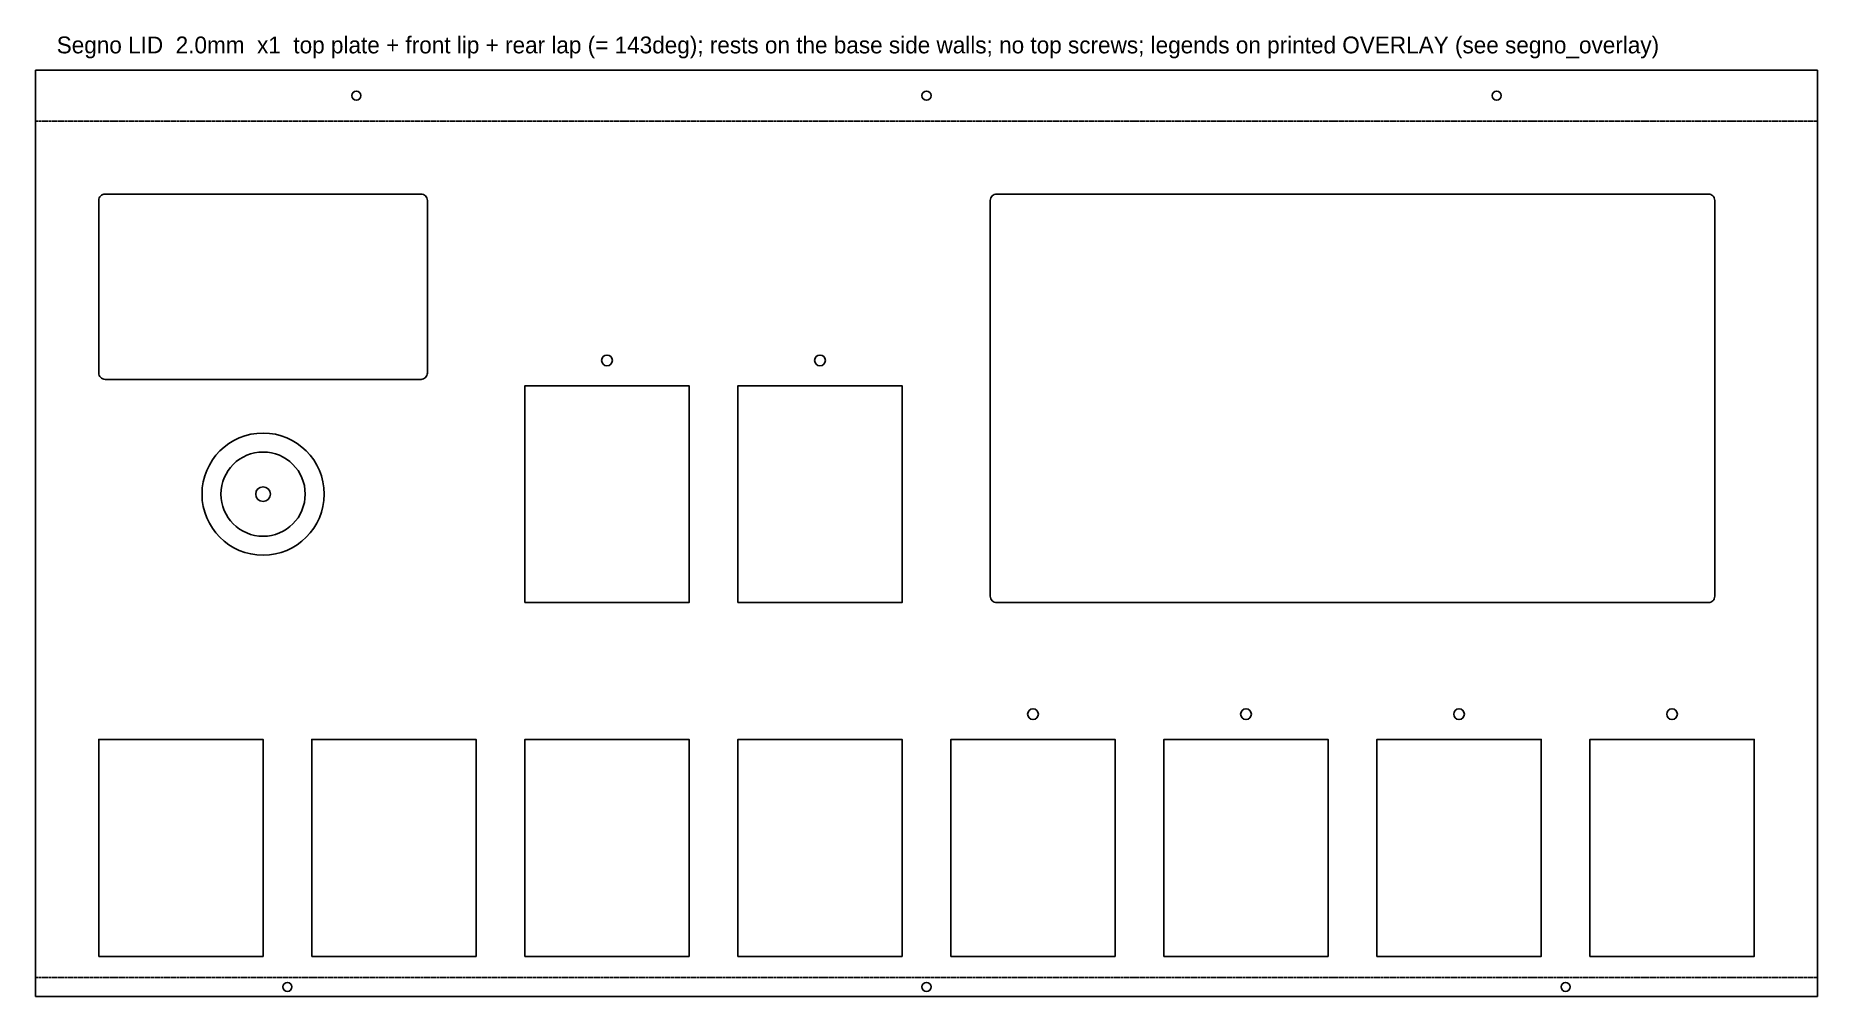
# Model space of a CAD drawing. Header units: millimetres. Extents: x 0 to 846, y 0 to 456.
import ezdxf

# ---------------------------------------------------------------- set-up
doc = ezdxf.new("R2010")
doc.units = ezdxf.units.MM
doc.linetypes.add('DASHED', pattern=[1.524, 1.27, -0.254])
for name, color, linetype in [('BEND', 4, 'DASHED'), ('CUT', 7, 'Continuous'), ('NOTE', 8, 'Continuous')]:
    doc.layers.add(name, color=color, linetype=linetype)

msp = doc.modelspace()

# ---------------------------------------------------------------- linework, layer by layer
at = {"layer": 'BEND'}
for points in [[(0, 415.64), (846, 415.64)], [(0, 9), (846, 9)]]:
    msp.add_lwpolyline(points, dxfattribs=at)
at = {"layer": 'CUT'}
for points in [[(0, 0), (846, 0), (846, 439.8), (0, 439.8)], [(232.29, 187), (310.29, 187), (310.29, 290), (232.29, 290)], [(333.43, 187), (411.43, 187), (411.43, 290), (333.43, 290)], [(30, 19), (108, 19), (108, 122), (30, 122)], [(131.14, 19), (209.14, 19), (209.14, 122), (131.14, 122)], [(232.29, 19), (310.29, 19), (310.29, 122), (232.29, 122)], [(333.43, 19), (411.43, 19), (411.43, 122), (333.43, 122)], [(434.57, 19), (512.57, 19), (512.57, 122), (434.57, 122)], [(535.71, 19), (613.71, 19), (613.71, 122), (535.71, 122)], [(636.86, 19), (714.86, 19), (714.86, 122), (636.86, 122)], [(738, 19), (816, 19), (816, 122), (738, 122)]]:
    msp.add_lwpolyline(points, close=True, dxfattribs=at)
for points in [[(33, 293), (183, 293, 0.414214), (186, 296), (186, 378, 0.414214), (183, 381), (33, 381, 0.414214), (30, 378), (30, 296, 0.414214)], [(456.29, 187), (794.29, 187, 0.414214), (797.29, 190), (797.29, 378, 0.414214), (794.29, 381), (456.29, 381, 0.414214), (453.29, 378), (453.29, 190, 0.414214)]]:
    msp.add_lwpolyline(points, format="xyb", close=True, dxfattribs=at)
for centre, radius in [((152.28, 427.72), 2.15), ((423, 427.72), 2.15), ((693.72, 427.72), 2.15), ((271.29, 302), 2.55), ((372.43, 302), 2.55), ((108, 238.5), 29), ((108, 238.5), 20), ((108, 238.5), 3.5), ((473.57, 134), 2.55), ((574.71, 134), 2.55), ((675.86, 134), 2.55), ((777, 134), 2.55), ((119.57, 4.5), 2.15), ((423, 4.5), 2.15), ((726.43, 4.5), 2.15)]:
    msp.add_circle(centre, radius, dxfattribs=at)

# ---------------------------------------------------------------- texts
at = {"layer": 'NOTE'}
msp.add_text('Segno LID  2.0mm  x1  top plate + front lip + rear lap (= 143deg); rests on the base side walls; no top screws; legends on printed OVERLAY (see segno_overlay)', height=8, dxfattribs=at).set_placement((10, 447.8))

doc.saveas('drawing.dxf')
